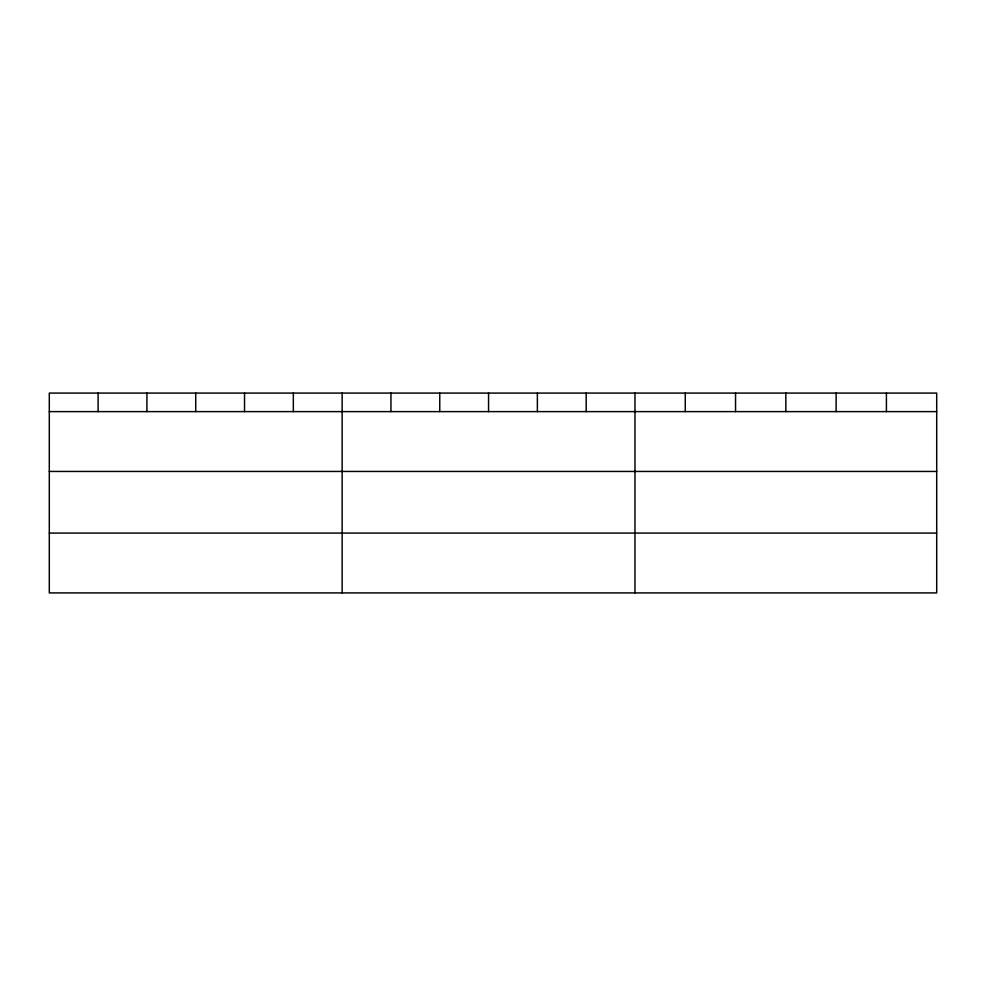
<?xml version="1.0" encoding="UTF-8"?>
<svg xmlns="http://www.w3.org/2000/svg" width="986" height="986" viewBox="0 0 986 986"><rect width="100%" height="100%" fill="white"/><g stroke="black" fill="none" stroke-linecap="round" stroke-linejoin="round"><path stroke-width="1.48" d="M936.7 471.444L936.7 393.081L49.3 393.081L49.3 592.919L936.7 592.919L936.7 471.444L49.3 471.444M49.3 411.618L936.7 411.618M49.3 533.081L936.7 533.081M886.414 393.081L886.414 411.618M836.128 393.081L836.128 411.618M785.842 393.081L785.842 411.618M735.556 393.081L735.556 411.618M685.27 393.081L685.27 411.618M634.984 393.081L634.984 592.919M586.177 393.081L586.177 411.618M537.37 393.081L537.37 411.618M488.563 393.081L488.563 411.618M439.756 393.081L439.756 411.618M390.949 393.081L390.949 411.618M342.142 393.081L342.142 592.919M293.335 393.081L293.335 411.618M244.528 393.081L244.528 411.618M195.721 393.081L195.721 411.618M146.914 393.081L146.914 411.618M98.107 393.081L98.107 411.618"/></g></svg>
